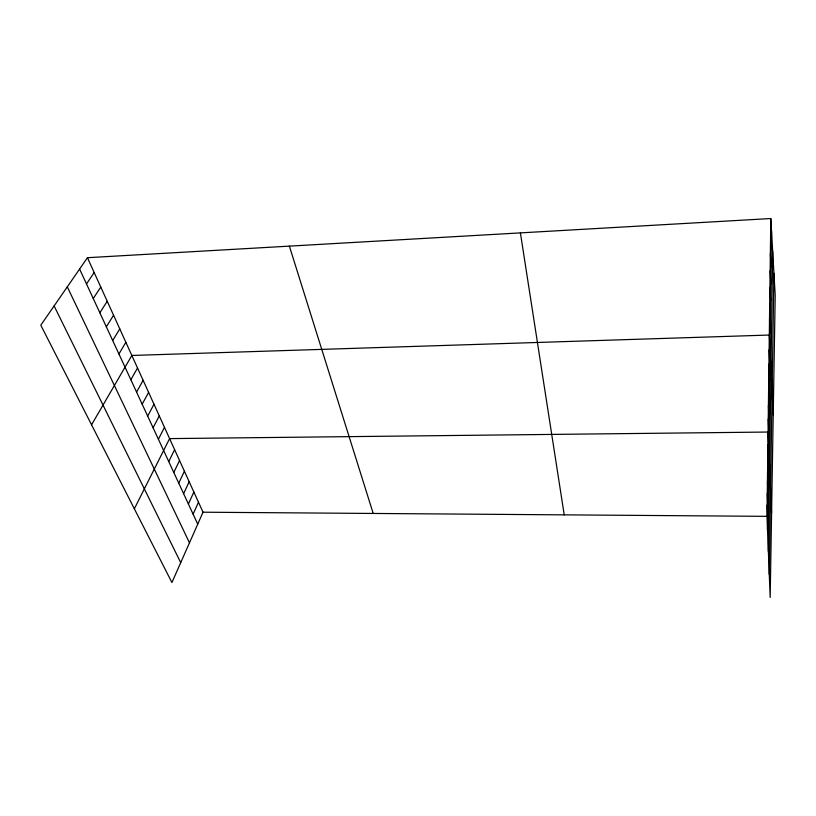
<?xml version="1.0" encoding="UTF-8"?>
<svg xmlns="http://www.w3.org/2000/svg" width="816" height="816" viewBox="0 0 816 816"><rect width="100%" height="100%" fill="white"/><g stroke="black" fill="none" stroke-linecap="round" stroke-linejoin="round"><path stroke-width="1.22" d="M770.804 218.535L775.2 295.382L770.182 597.465L766.979 516.344L770.804 218.535L87.445 257.703L40.8 325.196L171.921 582.532L203.021 512.203L87.445 257.703M767.519 530.033L771.528 231.326M768.366 551.473L772.691 251.491M769.274 574.382L773.935 273.248M193.106 514.162L198.482 502.207M188.394 503.992L193.871 492.048M183.61 493.66L189.179 481.726M178.745 483.143L184.406 471.22M173.788 472.454L179.551 460.53M168.749 461.57L174.614 449.667M134.344 508.786L169.595 438.61L768.06 432.041L771.589 512.999M158.406 439.232L164.485 427.36M153.092 427.757L159.283 415.905M147.686 416.078L153.989 404.246M142.178 404.185L148.604 392.384M136.568 392.078L143.116 380.297M130.856 379.746L137.527 367.996M91.555 424.82L131.845 355.46L769.304 335.039L773.221 414.803M118.932 353.981L125.868 342.302M112.7 340.527L119.779 328.889M106.345 326.798L113.567 315.211M99.858 312.803L107.233 301.267M93.248 298.513L100.766 287.038M86.496 283.937L94.177 272.524M203.021 512.203L766.979 516.344M54.111 305.939L180.713 562.642M67.3 286.865L189.485 542.803M79.601 269.056L197.727 524.158M289.384 246.136L373.198 513.448M520.404 232.897L564.223 514.855M770.569 236.365L771.293 249.257M770.345 253.776L771.059 266.761M770.131 270.79L770.824 283.856M769.916 287.405L770.6 300.553M769.712 303.644L770.386 316.863M769.508 319.515L770.171 332.806M769.121 349.789L769.763 363.181M768.927 364.211L769.57 377.655M768.754 378.349L769.376 391.833M768.57 392.18L769.192 405.705M768.397 405.746L769.009 419.302M768.233 419.026L768.825 432.613M767.897 444.802L768.478 458.429M767.734 457.307L768.315 470.954M767.581 469.577L768.152 483.235M767.428 481.603L767.989 495.281M767.275 493.405L767.825 507.083M767.132 504.982L767.672 518.67"/></g></svg>
